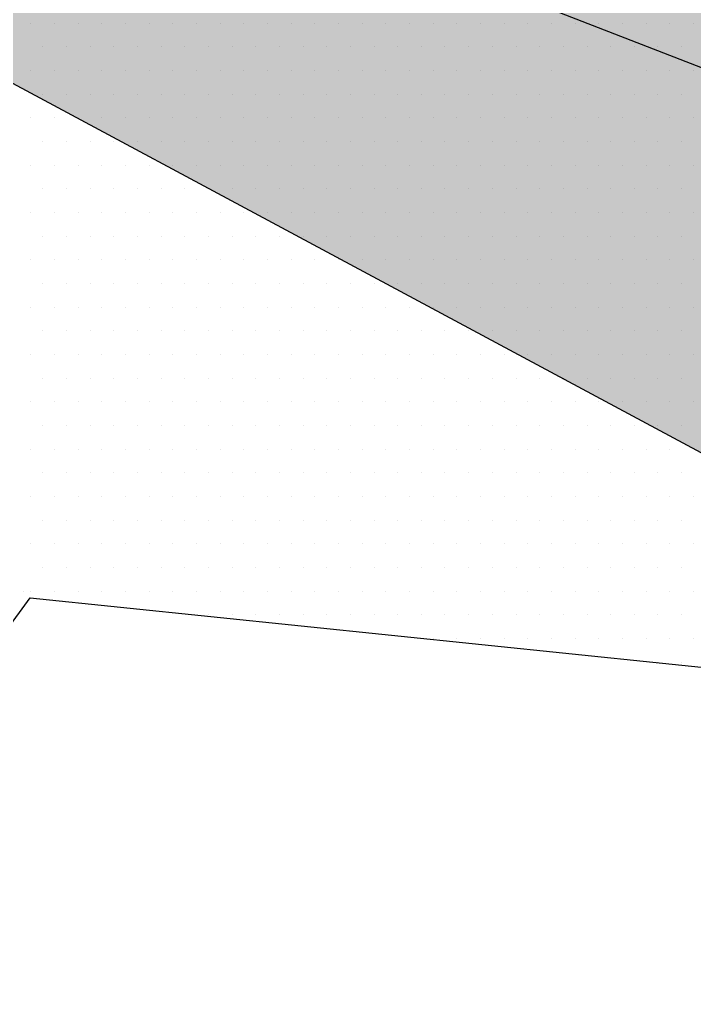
# Paper-space layout 'TOP_A1_00200_01-01-2017_MODELE' of a CAD drawing. Header units: metres. Extents: x 1274 to 2143, y 12 to 312.
# Drawn here: x 2041.346 to 2042.914, y 284.895 to 287.211 of the extents above; entities that cross this region are included whole.
import ezdxf

# ---------------------------------------------------------------- set-up
doc = ezdxf.new("R2010")
doc.units = ezdxf.units.M
doc.header["$LTSCALE"] = 2
doc.set_wipeout_variables(frame=1)
doc.linetypes.add('CACHEX2', pattern=[0.75, 0.5, -0.25])
for name, color, linetype in [('CARTOUCHE', 7, 'Continuous'), ('LOGO', 4, 'Continuous'), ('rosace', 7, 'Continuous')]:
    doc.layers.add(name, color=color, linetype=linetype)

# ---------------------------------------------------------------- blocks, each defined once
blk = doc.blocks.new('A$C715108E3')
at = {"layer": 'LOGO', "color": 131}
for p, q in [((-17.1296, -9.4786), (-17.1296, -9.4786)), ((-17.0377, -9.4786), (-17.0377, -9.4786)), ((-16.9463, -9.4786), (-16.9463, -9.4786)), ((-16.8544, -9.4786), (-16.8544, -9.4786)), ((-16.7626, -9.4786), (-16.7626, -9.4786)), ((-16.6713, -9.4786), (-16.6713, -9.4786)), ((-16.5793, -9.4786), (-16.5793, -9.4786)), ((-16.4873, -9.4786), (-16.4873, -9.4786)), ((-16.3953, -9.4786), (-16.3953, -9.4786)), ((-16.3042, -9.4786), (-16.3042, -9.4786)), ((-16.2124, -9.4786), (-16.2124, -9.4786)), ((-16.1203, -9.4786), (-16.1203, -9.4786)), ((-16.0287, -9.4786), (-16.0287, -9.4786)), ((-15.9369, -9.4786), (-15.9369, -9.4786)), ((-15.845, -9.4786), (-15.845, -9.4786)), ((-15.7538, -9.4786), (-15.7538, -9.4786)), ((-15.6617, -9.4786), (-15.6617, -9.4786)), ((-15.5699, -9.4786), (-15.5699, -9.4786)), ((-15.4786, -9.4786), (-15.4786, -9.4786)), ((-15.3866, -9.4786), (-15.3866, -9.4786)), ((-15.2948, -9.4786), (-15.2948, -9.4786)), ((-15.203, -9.4786), (-15.203, -9.4786)), ((-15.1117, -9.4786), (-15.1117, -9.4786)), ((-15.0197, -9.4786), (-15.0197, -9.4786)), ((-14.9278, -9.4786), (-14.9278, -9.4786)), ((-14.8364, -9.4786), (-14.8364, -9.4786)), ((-14.7445, -9.4786), (-14.7445, -9.4786)), ((-14.6527, -9.4786), (-14.6527, -9.4786)), ((-14.5613, -9.4786), (-14.5613, -9.4786)), ((-17.0842, -9.5697), (-17.0842, -9.5697)), ((-16.992, -9.5697), (-16.992, -9.5697)), ((-16.9002, -9.5697), (-16.9002, -9.5697)), ((-16.8087, -9.5697), (-16.8087, -9.5697)), ((-16.7169, -9.5697), (-16.7169, -9.5697)), ((-16.6249, -9.5697), (-16.6249, -9.5697)), ((-16.5336, -9.5697), (-16.5336, -9.5697)), ((-16.4416, -9.5697), (-16.4416, -9.5697)), ((-16.3496, -9.5697), (-16.3496, -9.5697)), ((-16.2577, -9.5697), (-16.2577, -9.5697)), ((-16.1666, -9.5697), (-16.1666, -9.5697)), ((-16.0744, -9.5697), (-16.0744, -9.5697)), ((-15.9828, -9.5697), (-15.9828, -9.5697)), ((-15.8915, -9.5697), (-15.8915, -9.5697)), ((-15.7995, -9.5697), (-15.7995, -9.5697)), ((-15.7075, -9.5697), (-15.7075, -9.5697)), ((-15.6162, -9.5697), (-15.6162, -9.5697)), ((-15.5246, -9.5697), (-15.5246, -9.5697)), ((-15.4325, -9.5697), (-15.4325, -9.5697)), ((-15.3409, -9.5697), (-15.3409, -9.5697)), ((-15.2491, -9.5697), (-15.2491, -9.5697)), ((-15.1572, -9.5697), (-15.1572, -9.5697)), ((-15.0652, -9.5697), (-15.0652, -9.5697)), ((-14.9739, -9.5697), (-14.9739, -9.5697)), ((-14.8819, -9.5697), (-14.8819, -9.5697)), ((-14.7903, -9.5697), (-14.7903, -9.5697)), ((-14.6988, -9.5697), (-14.6988, -9.5697)), ((-14.607, -9.5697), (-14.607, -9.5697)), ((-17.1296, -9.6623), (-17.1296, -9.6623)), ((-17.0377, -9.6623), (-17.0377, -9.6623)), ((-16.9463, -9.6623), (-16.9463, -9.6623)), ((-16.8544, -9.6623), (-16.8544, -9.6623)), ((-16.7626, -9.6623), (-16.7626, -9.6623)), ((-16.6713, -9.6623), (-16.6713, -9.6623)), ((-16.5793, -9.6623), (-16.5793, -9.6623)), ((-16.4873, -9.6623), (-16.4873, -9.6623)), ((-16.3953, -9.6623), (-16.3953, -9.6623)), ((-16.3042, -9.6623), (-16.3042, -9.6623)), ((-16.2124, -9.6623), (-16.2124, -9.6623)), ((-16.1203, -9.6623), (-16.1203, -9.6623)), ((-16.0287, -9.6623), (-16.0287, -9.6623)), ((-15.9369, -9.6623), (-15.9369, -9.6623)), ((-15.845, -9.6623), (-15.845, -9.6623)), ((-15.7538, -9.6623), (-15.7538, -9.6623)), ((-15.6617, -9.6623), (-15.6617, -9.6623)), ((-15.5699, -9.6623), (-15.5699, -9.6623)), ((-15.4786, -9.6623), (-15.4786, -9.6623)), ((-15.3866, -9.6623), (-15.3866, -9.6623)), ((-15.2948, -9.6623), (-15.2948, -9.6623)), ((-15.203, -9.6623), (-15.203, -9.6623)), ((-15.1117, -9.6623), (-15.1117, -9.6623)), ((-15.0197, -9.6623), (-15.0197, -9.6623)), ((-14.9278, -9.6623), (-14.9278, -9.6623)), ((-14.8364, -9.6623), (-14.8364, -9.6623)), ((-14.7445, -9.6623), (-14.7445, -9.6623)), ((-14.6527, -9.6623), (-14.6527, -9.6623)), ((-14.5613, -9.6623), (-14.5613, -9.6623)), ((-17.0842, -9.7535), (-17.0842, -9.7535)), ((-16.992, -9.7535), (-16.992, -9.7535)), ((-16.9002, -9.7535), (-16.9002, -9.7535)), ((-16.8087, -9.7535), (-16.8087, -9.7535)), ((-16.7169, -9.7535), (-16.7169, -9.7535)), ((-16.6249, -9.7535), (-16.6249, -9.7535)), ((-16.5336, -9.7535), (-16.5336, -9.7535)), ((-16.4416, -9.7535), (-16.4416, -9.7535)), ((-16.3496, -9.7535), (-16.3496, -9.7535)), ((-16.2577, -9.7535), (-16.2577, -9.7535)), ((-16.1666, -9.7535), (-16.1666, -9.7535)), ((-16.0744, -9.7535), (-16.0744, -9.7535)), ((-15.9828, -9.7535), (-15.9828, -9.7535)), ((-15.8915, -9.7535), (-15.8915, -9.7535)), ((-15.7995, -9.7535), (-15.7995, -9.7535)), ((-15.7075, -9.7535), (-15.7075, -9.7535)), ((-15.6162, -9.7535), (-15.6162, -9.7535)), ((-15.5246, -9.7535), (-15.5246, -9.7535)), ((-15.4325, -9.7535), (-15.4325, -9.7535)), ((-15.3409, -9.7535), (-15.3409, -9.7535)), ((-15.2491, -9.7535), (-15.2491, -9.7535)), ((-15.1572, -9.7535), (-15.1572, -9.7535)), ((-15.0652, -9.7535), (-15.0652, -9.7535)), ((-14.9739, -9.7535), (-14.9739, -9.7535)), ((-14.8819, -9.7535), (-14.8819, -9.7535)), ((-14.7903, -9.7535), (-14.7903, -9.7535)), ((-14.6988, -9.7535), (-14.6988, -9.7535)), ((-14.607, -9.7535), (-14.607, -9.7535)), ((-17.1296, -9.8452), (-17.1296, -9.8452)), ((-17.0377, -9.8452), (-17.0377, -9.8452)), ((-16.9463, -9.8452), (-16.9463, -9.8452)), ((-16.8544, -9.8452), (-16.8544, -9.8452)), ((-16.7626, -9.8452), (-16.7626, -9.8452)), ((-16.6713, -9.8452), (-16.6713, -9.8452)), ((-16.5793, -9.8452), (-16.5793, -9.8452)), ((-16.4873, -9.8452), (-16.4873, -9.8452)), ((-16.3953, -9.8452), (-16.3953, -9.8452)), ((-16.3042, -9.8452), (-16.3042, -9.8452)), ((-16.2124, -9.8452), (-16.2124, -9.8452)), ((-16.1203, -9.8452), (-16.1203, -9.8452)), ((-16.0287, -9.8452), (-16.0287, -9.8452)), ((-15.9369, -9.8452), (-15.9369, -9.8452)), ((-15.845, -9.8452), (-15.845, -9.8452)), ((-15.7538, -9.8452), (-15.7538, -9.8452)), ((-15.6617, -9.8452), (-15.6617, -9.8452)), ((-15.5699, -9.8452), (-15.5699, -9.8452)), ((-15.4786, -9.8452), (-15.4786, -9.8452)), ((-15.3866, -9.8452), (-15.3866, -9.8452)), ((-15.2948, -9.8452), (-15.2948, -9.8452)), ((-15.203, -9.8452), (-15.203, -9.8452)), ((-15.1117, -9.8452), (-15.1117, -9.8452)), ((-15.0197, -9.8452), (-15.0197, -9.8452)), ((-14.9278, -9.8452), (-14.9278, -9.8452)), ((-14.8364, -9.8452), (-14.8364, -9.8452)), ((-14.7445, -9.8452), (-14.7445, -9.8452)), ((-14.6527, -9.8452), (-14.6527, -9.8452)), ((-14.5613, -9.8452), (-14.5613, -9.8452)), ((-17.0842, -9.9374), (-17.0842, -9.9374)), ((-16.992, -9.9374), (-16.992, -9.9374)), ((-16.9002, -9.9374), (-16.9002, -9.9374)), ((-16.8087, -9.9374), (-16.8087, -9.9374)), ((-16.7169, -9.9374), (-16.7169, -9.9374)), ((-16.6249, -9.9374), (-16.6249, -9.9374)), ((-16.5336, -9.9374), (-16.5336, -9.9374)), ((-16.4416, -9.9374), (-16.4416, -9.9374)), ((-16.3496, -9.9374), (-16.3496, -9.9374)), ((-16.2577, -9.9374), (-16.2577, -9.9374)), ((-16.1666, -9.9374), (-16.1666, -9.9374)), ((-16.0744, -9.9374), (-16.0744, -9.9374)), ((-15.9828, -9.9374), (-15.9828, -9.9374)), ((-15.8915, -9.9374), (-15.8915, -9.9374)), ((-15.7995, -9.9374), (-15.7995, -9.9374)), ((-15.7075, -9.9374), (-15.7075, -9.9374)), ((-15.6162, -9.9374), (-15.6162, -9.9374)), ((-15.5246, -9.9374), (-15.5246, -9.9374)), ((-15.4325, -9.9374), (-15.4325, -9.9374)), ((-15.3409, -9.9374), (-15.3409, -9.9374)), ((-15.2491, -9.9374), (-15.2491, -9.9374)), ((-15.1572, -9.9374), (-15.1572, -9.9374)), ((-15.0652, -9.9374), (-15.0652, -9.9374)), ((-14.9739, -9.9374), (-14.9739, -9.9374)), ((-14.8819, -9.9374), (-14.8819, -9.9374)), ((-14.7903, -9.9374), (-14.7903, -9.9374)), ((-14.6988, -9.9374), (-14.6988, -9.9374)), ((-14.607, -9.9374), (-14.607, -9.9374)), ((-17.1296, -10.0289), (-17.1296, -10.0289)), ((-17.0377, -10.0289), (-17.0377, -10.0289)), ((-16.9463, -10.0289), (-16.9463, -10.0289)), ((-16.8544, -10.0289), (-16.8544, -10.0289)), ((-16.7626, -10.0289), (-16.7626, -10.0289)), ((-16.6713, -10.0289), (-16.6713, -10.0289)), ((-16.5793, -10.0289), (-16.5793, -10.0289)), ((-16.4873, -10.0289), (-16.4873, -10.0289)), ((-16.3953, -10.0289), (-16.3953, -10.0289)), ((-16.3042, -10.0289), (-16.3042, -10.0289)), ((-16.2124, -10.0289), (-16.2124, -10.0289)), ((-16.1203, -10.0289), (-16.1203, -10.0289)), ((-16.0287, -10.0289), (-16.0287, -10.0289)), ((-15.9369, -10.0289), (-15.9369, -10.0289)), ((-15.845, -10.0289), (-15.845, -10.0289)), ((-15.7538, -10.0289), (-15.7538, -10.0289)), ((-15.6617, -10.0289), (-15.6617, -10.0289)), ((-15.5699, -10.0289), (-15.5699, -10.0289)), ((-15.4786, -10.0289), (-15.4786, -10.0289)), ((-15.3866, -10.0289), (-15.3866, -10.0289)), ((-15.2948, -10.0289), (-15.2948, -10.0289)), ((-15.203, -10.0289), (-15.203, -10.0289)), ((-15.1117, -10.0289), (-15.1117, -10.0289)), ((-15.0197, -10.0289), (-15.0197, -10.0289)), ((-14.9278, -10.0289), (-14.9278, -10.0289)), ((-14.8364, -10.0289), (-14.8364, -10.0289)), ((-14.7445, -10.0289), (-14.7445, -10.0289)), ((-14.6527, -10.0289), (-14.6527, -10.0289)), ((-14.5613, -10.0289), (-14.5613, -10.0289)), ((-17.0842, -10.1203), (-17.0842, -10.1203)), ((-16.992, -10.1203), (-16.992, -10.1203)), ((-16.9002, -10.1203), (-16.9002, -10.1203)), ((-16.8087, -10.1203), (-16.8087, -10.1203)), ((-16.7169, -10.1203), (-16.7169, -10.1203)), ((-16.6249, -10.1203), (-16.6249, -10.1203)), ((-16.5336, -10.1203), (-16.5336, -10.1203)), ((-16.4416, -10.1203), (-16.4416, -10.1203)), ((-16.3496, -10.1203), (-16.3496, -10.1203)), ((-16.2577, -10.1203), (-16.2577, -10.1203)), ((-16.1666, -10.1203), (-16.1666, -10.1203)), ((-16.0744, -10.1203), (-16.0744, -10.1203)), ((-15.9828, -10.1203), (-15.9828, -10.1203)), ((-15.8915, -10.1203), (-15.8915, -10.1203)), ((-15.7995, -10.1203), (-15.7995, -10.1203)), ((-15.7075, -10.1203), (-15.7075, -10.1203)), ((-15.6162, -10.1203), (-15.6162, -10.1203)), ((-15.5246, -10.1203), (-15.5246, -10.1203)), ((-15.4325, -10.1203), (-15.4325, -10.1203)), ((-15.3409, -10.1203), (-15.3409, -10.1203)), ((-15.2491, -10.1203), (-15.2491, -10.1203)), ((-15.1572, -10.1203), (-15.1572, -10.1203)), ((-15.0652, -10.1203), (-15.0652, -10.1203)), ((-14.9739, -10.1203), (-14.9739, -10.1203)), ((-14.8819, -10.1203), (-14.8819, -10.1203)), ((-14.7903, -10.1203), (-14.7903, -10.1203)), ((-14.6988, -10.1203), (-14.6988, -10.1203)), ((-14.607, -10.1203), (-14.607, -10.1203)), ((-17.1296, -10.2125), (-17.1296, -10.2125)), ((-17.0377, -10.2125), (-17.0377, -10.2125)), ((-16.9463, -10.2125), (-16.9463, -10.2125)), ((-16.8544, -10.2125), (-16.8544, -10.2125)), ((-16.7626, -10.2125), (-16.7626, -10.2125)), ((-16.6713, -10.2125), (-16.6713, -10.2125)), ((-16.5793, -10.2125), (-16.5793, -10.2125)), ((-16.4873, -10.2125), (-16.4873, -10.2125)), ((-16.3953, -10.2125), (-16.3953, -10.2125)), ((-16.3042, -10.2125), (-16.3042, -10.2125)), ((-16.2124, -10.2125), (-16.2124, -10.2125)), ((-16.1203, -10.2125), (-16.1203, -10.2125)), ((-16.0287, -10.2125), (-16.0287, -10.2125)), ((-15.9369, -10.2125), (-15.9369, -10.2125)), ((-15.845, -10.2125), (-15.845, -10.2125)), ((-15.7538, -10.2125), (-15.7538, -10.2125)), ((-15.6617, -10.2125), (-15.6617, -10.2125)), ((-15.5699, -10.2125), (-15.5699, -10.2125)), ((-15.4786, -10.2125), (-15.4786, -10.2125)), ((-15.3866, -10.2125), (-15.3866, -10.2125)), ((-15.2948, -10.2125), (-15.2948, -10.2125)), ((-15.203, -10.2125), (-15.203, -10.2125)), ((-15.1117, -10.2125), (-15.1117, -10.2125)), ((-15.0197, -10.2125), (-15.0197, -10.2125)), ((-14.9278, -10.2125), (-14.9278, -10.2125)), ((-14.8364, -10.2125), (-14.8364, -10.2125)), ((-14.7445, -10.2125), (-14.7445, -10.2125)), ((-14.6527, -10.2125), (-14.6527, -10.2125)), ((-14.5613, -10.2125), (-14.5613, -10.2125)), ((-17.0842, -10.304), (-17.0842, -10.304)), ((-16.992, -10.304), (-16.992, -10.304)), ((-16.9002, -10.304), (-16.9002, -10.304)), ((-16.8087, -10.304), (-16.8087, -10.304)), ((-16.7169, -10.304), (-16.7169, -10.304)), ((-16.6249, -10.304), (-16.6249, -10.304)), ((-16.5336, -10.304), (-16.5336, -10.304)), ((-16.4416, -10.304), (-16.4416, -10.304)), ((-16.3496, -10.304), (-16.3496, -10.304)), ((-16.2577, -10.304), (-16.2577, -10.304)), ((-16.1666, -10.304), (-16.1666, -10.304)), ((-16.0744, -10.304), (-16.0744, -10.304)), ((-15.9828, -10.304), (-15.9828, -10.304)), ((-15.8915, -10.304), (-15.8915, -10.304)), ((-15.7995, -10.304), (-15.7995, -10.304)), ((-15.7075, -10.304), (-15.7075, -10.304)), ((-15.6162, -10.304), (-15.6162, -10.304)), ((-15.5246, -10.304), (-15.5246, -10.304)), ((-15.4325, -10.304), (-15.4325, -10.304)), ((-15.3409, -10.304), (-15.3409, -10.304)), ((-15.2491, -10.304), (-15.2491, -10.304)), ((-15.1572, -10.304), (-15.1572, -10.304)), ((-15.0652, -10.304), (-15.0652, -10.304)), ((-14.9739, -10.304), (-14.9739, -10.304)), ((-14.8819, -10.304), (-14.8819, -10.304)), ((-14.7903, -10.304), (-14.7903, -10.304)), ((-14.6988, -10.304), (-14.6988, -10.304)), ((-14.607, -10.304), (-14.607, -10.304)), ((-17.1296, -10.3952), (-17.1296, -10.3952)), ((-17.0377, -10.3952), (-17.0377, -10.3952)), ((-16.9463, -10.3952), (-16.9463, -10.3952)), ((-16.8544, -10.3952), (-16.8544, -10.3952)), ((-16.7626, -10.3952), (-16.7626, -10.3952)), ((-16.6713, -10.3952), (-16.6713, -10.3952)), ((-16.5793, -10.3952), (-16.5793, -10.3952)), ((-16.4873, -10.3952), (-16.4873, -10.3952)), ((-16.3953, -10.3952), (-16.3953, -10.3952)), ((-16.3042, -10.3952), (-16.3042, -10.3952)), ((-16.2124, -10.3952), (-16.2124, -10.3952)), ((-16.1203, -10.3952), (-16.1203, -10.3952)), ((-16.0287, -10.3952), (-16.0287, -10.3952)), ((-15.9369, -10.3952), (-15.9369, -10.3952)), ((-15.845, -10.3952), (-15.845, -10.3952)), ((-15.7538, -10.3952), (-15.7538, -10.3952)), ((-15.6617, -10.3952), (-15.6617, -10.3952)), ((-15.5699, -10.3952), (-15.5699, -10.3952)), ((-15.4786, -10.3952), (-15.4786, -10.3952)), ((-15.3866, -10.3952), (-15.3866, -10.3952)), ((-15.2948, -10.3952), (-15.2948, -10.3952)), ((-15.203, -10.3952), (-15.203, -10.3952)), ((-15.1117, -10.3952), (-15.1117, -10.3952)), ((-15.0197, -10.3952), (-15.0197, -10.3952)), ((-14.9278, -10.3952), (-14.9278, -10.3952)), ((-14.8364, -10.3952), (-14.8364, -10.3952)), ((-14.7445, -10.3952), (-14.7445, -10.3952)), ((-14.6527, -10.3952), (-14.6527, -10.3952)), ((-14.5613, -10.3952), (-14.5613, -10.3952)), ((-17.0842, -10.4878), (-17.0842, -10.4878)), ((-16.992, -10.4878), (-16.992, -10.4878)), ((-16.9002, -10.4878), (-16.9002, -10.4878)), ((-16.8087, -10.4878), (-16.8087, -10.4878)), ((-16.7169, -10.4878), (-16.7169, -10.4878)), ((-16.6249, -10.4878), (-16.6249, -10.4878)), ((-16.5336, -10.4878), (-16.5336, -10.4878)), ((-16.4416, -10.4878), (-16.4416, -10.4878)), ((-16.3496, -10.4878), (-16.3496, -10.4878)), ((-16.2577, -10.4878), (-16.2577, -10.4878)), ((-16.1666, -10.4878), (-16.1666, -10.4878)), ((-16.0744, -10.4878), (-16.0744, -10.4878)), ((-15.9828, -10.4878), (-15.9828, -10.4878)), ((-15.8915, -10.4878), (-15.8915, -10.4878)), ((-15.7995, -10.4878), (-15.7995, -10.4878)), ((-15.7075, -10.4878), (-15.7075, -10.4878)), ((-15.6162, -10.4878), (-15.6162, -10.4878)), ((-15.5246, -10.4878), (-15.5246, -10.4878)), ((-15.4325, -10.4878), (-15.4325, -10.4878)), ((-15.3409, -10.4878), (-15.3409, -10.4878)), ((-15.2491, -10.4878), (-15.2491, -10.4878)), ((-15.1572, -10.4878), (-15.1572, -10.4878)), ((-15.0652, -10.4878), (-15.0652, -10.4878)), ((-14.9739, -10.4878), (-14.9739, -10.4878)), ((-14.8819, -10.4878), (-14.8819, -10.4878)), ((-14.7903, -10.4878), (-14.7903, -10.4878)), ((-14.6988, -10.4878), (-14.6988, -10.4878)), ((-14.607, -10.4878), (-14.607, -10.4878)), ((-17.1296, -10.5791), (-17.1296, -10.5791)), ((-17.0377, -10.5791), (-17.0377, -10.5791)), ((-16.9463, -10.5791), (-16.9463, -10.5791)), ((-16.8544, -10.5791), (-16.8544, -10.5791)), ((-16.7626, -10.5791), (-16.7626, -10.5791)), ((-16.6713, -10.5791), (-16.6713, -10.5791)), ((-16.5793, -10.5791), (-16.5793, -10.5791)), ((-16.4873, -10.5791), (-16.4873, -10.5791)), ((-16.3953, -10.5791), (-16.3953, -10.5791)), ((-16.3042, -10.5791), (-16.3042, -10.5791)), ((-16.2124, -10.5791), (-16.2124, -10.5791)), ((-16.1203, -10.5791), (-16.1203, -10.5791)), ((-16.0287, -10.5791), (-16.0287, -10.5791)), ((-15.9369, -10.5791), (-15.9369, -10.5791)), ((-15.845, -10.5791), (-15.845, -10.5791)), ((-15.7538, -10.5791), (-15.7538, -10.5791)), ((-15.6617, -10.5791), (-15.6617, -10.5791)), ((-15.5699, -10.5791), (-15.5699, -10.5791)), ((-15.4786, -10.5791), (-15.4786, -10.5791)), ((-15.3866, -10.5791), (-15.3866, -10.5791)), ((-15.2948, -10.5791), (-15.2948, -10.5791)), ((-15.203, -10.5791), (-15.203, -10.5791)), ((-15.1117, -10.5791), (-15.1117, -10.5791)), ((-15.0197, -10.5791), (-15.0197, -10.5791)), ((-14.9278, -10.5791), (-14.9278, -10.5791)), ((-14.8364, -10.5791), (-14.8364, -10.5791)), ((-14.7445, -10.5791), (-14.7445, -10.5791)), ((-14.6527, -10.5791), (-14.6527, -10.5791)), ((-14.5613, -10.5791), (-14.5613, -10.5791)), ((-17.0842, -10.6702), (-17.0842, -10.6702)), ((-16.992, -10.6702), (-16.992, -10.6702)), ((-16.9002, -10.6702), (-16.9002, -10.6702)), ((-16.8087, -10.6702), (-16.8087, -10.6702)), ((-16.7169, -10.6702), (-16.7169, -10.6702)), ((-16.6249, -10.6702), (-16.6249, -10.6702)), ((-16.5336, -10.6702), (-16.5336, -10.6702)), ((-16.4416, -10.6702), (-16.4416, -10.6702)), ((-16.3496, -10.6702), (-16.3496, -10.6702)), ((-16.2577, -10.6702), (-16.2577, -10.6702)), ((-16.1666, -10.6702), (-16.1666, -10.6702)), ((-16.0744, -10.6702), (-16.0744, -10.6702)), ((-15.9828, -10.6702), (-15.9828, -10.6702)), ((-15.8915, -10.6702), (-15.8915, -10.6702)), ((-15.7995, -10.6702), (-15.7995, -10.6702)), ((-15.7075, -10.6702), (-15.7075, -10.6702)), ((-15.6162, -10.6702), (-15.6162, -10.6702)), ((-15.5246, -10.6702), (-15.5246, -10.6702)), ((-15.4325, -10.6702), (-15.4325, -10.6702)), ((-15.3409, -10.6702), (-15.3409, -10.6702)), ((-15.2491, -10.6702), (-15.2491, -10.6702)), ((-15.1572, -10.6702), (-15.1572, -10.6702)), ((-15.0652, -10.6702), (-15.0652, -10.6702)), ((-14.9739, -10.6702), (-14.9739, -10.6702)), ((-14.8819, -10.6702), (-14.8819, -10.6702)), ((-14.7903, -10.6702), (-14.7903, -10.6702)), ((-14.6988, -10.6702), (-14.6988, -10.6702)), ((-14.607, -10.6702), (-14.607, -10.6702)), ((-17.1296, -10.763), (-17.1296, -10.763)), ((-17.0377, -10.763), (-17.0377, -10.763)), ((-16.9463, -10.763), (-16.9463, -10.763)), ((-16.8544, -10.763), (-16.8544, -10.763)), ((-16.7626, -10.763), (-16.7626, -10.763)), ((-16.6713, -10.763), (-16.6713, -10.763)), ((-16.5793, -10.763), (-16.5793, -10.763)), ((-16.4873, -10.763), (-16.4873, -10.763)), ((-16.3953, -10.763), (-16.3953, -10.763)), ((-16.3042, -10.763), (-16.3042, -10.763)), ((-16.2124, -10.763), (-16.2124, -10.763)), ((-16.1203, -10.763), (-16.1203, -10.763)), ((-16.0287, -10.763), (-16.0287, -10.763)), ((-15.9369, -10.763), (-15.9369, -10.763)), ((-15.845, -10.763), (-15.845, -10.763)), ((-15.7538, -10.763), (-15.7538, -10.763)), ((-15.6617, -10.763), (-15.6617, -10.763)), ((-15.5699, -10.763), (-15.5699, -10.763)), ((-15.4786, -10.763), (-15.4786, -10.763)), ((-15.3866, -10.763), (-15.3866, -10.763)), ((-15.2948, -10.763), (-15.2948, -10.763)), ((-15.203, -10.763), (-15.203, -10.763)), ((-15.1117, -10.763), (-15.1117, -10.763)), ((-15.0197, -10.763), (-15.0197, -10.763)), ((-14.9278, -10.763), (-14.9278, -10.763)), ((-14.8364, -10.763), (-14.8364, -10.763)), ((-14.7445, -10.763), (-14.7445, -10.763)), ((-14.6527, -10.763), (-14.6527, -10.763)), ((-14.5613, -10.763), (-14.5613, -10.763)), ((-17.0842, -10.8542), (-17.0842, -10.8542)), ((-16.992, -10.8542), (-16.992, -10.8542)), ((-16.9002, -10.8542), (-16.9002, -10.8542)), ((-16.8087, -10.8542), (-16.8087, -10.8542)), ((-16.7169, -10.8542), (-16.7169, -10.8542)), ((-16.6249, -10.8542), (-16.6249, -10.8542)), ((-16.5336, -10.8542), (-16.5336, -10.8542)), ((-16.4416, -10.8542), (-16.4416, -10.8542)), ((-16.3496, -10.8542), (-16.3496, -10.8542)), ((-16.2577, -10.8542), (-16.2577, -10.8542)), ((-16.1666, -10.8542), (-16.1666, -10.8542)), ((-16.0744, -10.8542), (-16.0744, -10.8542)), ((-15.9828, -10.8542), (-15.9828, -10.8542)), ((-15.8915, -10.8542), (-15.8915, -10.8542)), ((-15.7995, -10.8542), (-15.7995, -10.8542)), ((-15.7075, -10.8542), (-15.7075, -10.8542)), ((-15.6162, -10.8542), (-15.6162, -10.8542)), ((-15.5246, -10.8542), (-15.5246, -10.8542)), ((-15.4325, -10.8542), (-15.4325, -10.8542)), ((-15.3409, -10.8542), (-15.3409, -10.8542)), ((-15.2491, -10.8542), (-15.2491, -10.8542)), ((-15.1572, -10.8542), (-15.1572, -10.8542)), ((-15.0652, -10.8542), (-15.0652, -10.8542)), ((-14.9739, -10.8542), (-14.9739, -10.8542)), ((-14.8819, -10.8542), (-14.8819, -10.8542)), ((-14.7903, -10.8542), (-14.7903, -10.8542)), ((-14.6988, -10.8542), (-14.6988, -10.8542)), ((-14.607, -10.8542), (-14.607, -10.8542)), ((-17.1296, -10.9455), (-17.1296, -10.9455)), ((-17.0377, -10.9455), (-17.0377, -10.9455)), ((-16.9463, -10.9455), (-16.9463, -10.9455)), ((-16.8544, -10.9455), (-16.8544, -10.9455)), ((-16.7626, -10.9455), (-16.7626, -10.9455)), ((-16.6713, -10.9455), (-16.6713, -10.9455)), ((-16.5793, -10.9455), (-16.5793, -10.9455)), ((-16.4873, -10.9455), (-16.4873, -10.9455)), ((-16.3953, -10.9455), (-16.3953, -10.9455)), ((-16.3042, -10.9455), (-16.3042, -10.9455)), ((-16.2124, -10.9455), (-16.2124, -10.9455)), ((-16.1203, -10.9455), (-16.1203, -10.9455)), ((-16.0287, -10.9455), (-16.0287, -10.9455)), ((-15.9369, -10.9455), (-15.9369, -10.9455)), ((-15.845, -10.9455), (-15.845, -10.9455)), ((-15.7538, -10.9455), (-15.7538, -10.9455)), ((-15.6617, -10.9455), (-15.6617, -10.9455)), ((-15.5699, -10.9455), (-15.5699, -10.9455)), ((-15.4786, -10.9455), (-15.4786, -10.9455)), ((-15.3866, -10.9455), (-15.3866, -10.9455)), ((-15.2948, -10.9455), (-15.2948, -10.9455)), ((-15.203, -10.9455), (-15.203, -10.9455)), ((-15.1117, -10.9455), (-15.1117, -10.9455)), ((-15.0197, -10.9455), (-15.0197, -10.9455)), ((-14.9278, -10.9455), (-14.9278, -10.9455)), ((-14.8364, -10.9455), (-14.8364, -10.9455)), ((-14.7445, -10.9455), (-14.7445, -10.9455)), ((-14.6527, -10.9455), (-14.6527, -10.9455)), ((-14.5613, -10.9455), (-14.5613, -10.9455)), ((-17.0842, -11.0383), (-17.0842, -11.0383)), ((-16.992, -11.0383), (-16.992, -11.0383)), ((-16.9002, -11.0383), (-16.9002, -11.0383)), ((-16.8087, -11.0383), (-16.8087, -11.0383)), ((-16.7169, -11.0383), (-16.7169, -11.0383)), ((-16.6249, -11.0383), (-16.6249, -11.0383)), ((-16.5336, -11.0383), (-16.5336, -11.0383)), ((-16.4416, -11.0383), (-16.4416, -11.0383)), ((-16.3496, -11.0383), (-16.3496, -11.0383)), ((-16.2577, -11.0383), (-16.2577, -11.0383)), ((-16.1666, -11.0383), (-16.1666, -11.0383)), ((-16.0744, -11.0383), (-16.0744, -11.0383)), ((-15.9828, -11.0383), (-15.9828, -11.0383)), ((-15.8915, -11.0383), (-15.8915, -11.0383)), ((-15.7995, -11.0383), (-15.7995, -11.0383)), ((-15.7075, -11.0383), (-15.7075, -11.0383)), ((-15.6162, -11.0383), (-15.6162, -11.0383)), ((-15.5246, -11.0383), (-15.5246, -11.0383)), ((-15.4325, -11.0383), (-15.4325, -11.0383)), ((-15.3409, -11.0383), (-15.3409, -11.0383)), ((-15.2491, -11.0383), (-15.2491, -11.0383)), ((-15.1572, -11.0383), (-15.1572, -11.0383)), ((-15.0652, -11.0383), (-15.0652, -11.0383)), ((-14.9739, -11.0383), (-14.9739, -11.0383)), ((-14.8819, -11.0383), (-14.8819, -11.0383)), ((-14.7903, -11.0383), (-14.7903, -11.0383)), ((-14.6988, -11.0383), (-14.6988, -11.0383)), ((-14.607, -11.0383), (-14.607, -11.0383)), ((-17.1296, -11.1293), (-17.1296, -11.1293)), ((-17.0377, -11.1293), (-17.0377, -11.1293)), ((-16.9463, -11.1293), (-16.9463, -11.1293)), ((-16.8544, -11.1293), (-16.8544, -11.1293)), ((-16.7626, -11.1293), (-16.7626, -11.1293)), ((-16.6713, -11.1293), (-16.6713, -11.1293)), ((-16.5793, -11.1293), (-16.5793, -11.1293)), ((-16.4873, -11.1293), (-16.4873, -11.1293)), ((-16.3953, -11.1293), (-16.3953, -11.1293)), ((-16.3042, -11.1293), (-16.3042, -11.1293)), ((-16.2124, -11.1293), (-16.2124, -11.1293)), ((-16.1203, -11.1293), (-16.1203, -11.1293)), ((-16.0287, -11.1293), (-16.0287, -11.1293)), ((-15.9369, -11.1293), (-15.9369, -11.1293)), ((-15.845, -11.1293), (-15.845, -11.1293)), ((-15.7538, -11.1293), (-15.7538, -11.1293)), ((-15.6617, -11.1293), (-15.6617, -11.1293)), ((-15.5699, -11.1293), (-15.5699, -11.1293)), ((-15.4786, -11.1293), (-15.4786, -11.1293)), ((-15.3866, -11.1293), (-15.3866, -11.1293)), ((-15.2948, -11.1293), (-15.2948, -11.1293)), ((-15.203, -11.1293), (-15.203, -11.1293)), ((-15.1117, -11.1293), (-15.1117, -11.1293)), ((-15.0197, -11.1293), (-15.0197, -11.1293)), ((-14.9278, -11.1293), (-14.9278, -11.1293)), ((-14.8364, -11.1293), (-14.8364, -11.1293)), ((-14.7445, -11.1293), (-14.7445, -11.1293)), ((-14.6527, -11.1293), (-14.6527, -11.1293)), ((-14.5613, -11.1293), (-14.5613, -11.1293)), ((-17.0842, -11.2208), (-17.0842, -11.2208)), ((-16.992, -11.2208), (-16.992, -11.2208)), ((-16.9002, -11.2208), (-16.9002, -11.2208)), ((-16.8087, -11.2208), (-16.8087, -11.2208)), ((-16.7169, -11.2208), (-16.7169, -11.2208)), ((-16.6249, -11.2208), (-16.6249, -11.2208)), ((-16.5336, -11.2208), (-16.5336, -11.2208)), ((-16.4416, -11.2208), (-16.4416, -11.2208)), ((-16.3496, -11.2208), (-16.3496, -11.2208)), ((-16.2577, -11.2208), (-16.2577, -11.2208)), ((-16.1666, -11.2208), (-16.1666, -11.2208)), ((-16.0744, -11.2208), (-16.0744, -11.2208)), ((-15.9828, -11.2208), (-15.9828, -11.2208)), ((-15.8915, -11.2208), (-15.8915, -11.2208)), ((-15.7995, -11.2208), (-15.7995, -11.2208)), ((-15.7075, -11.2208), (-15.7075, -11.2208)), ((-15.6162, -11.2208), (-15.6162, -11.2208)), ((-15.5246, -11.2208), (-15.5246, -11.2208)), ((-15.4325, -11.2208), (-15.4325, -11.2208)), ((-15.3409, -11.2208), (-15.3409, -11.2208)), ((-15.2491, -11.2208), (-15.2491, -11.2208)), ((-15.1572, -11.2208), (-15.1572, -11.2208)), ((-15.0652, -11.2208), (-15.0652, -11.2208)), ((-14.9739, -11.2208), (-14.9739, -11.2208)), ((-14.8819, -11.2208), (-14.8819, -11.2208)), ((-14.7903, -11.2208), (-14.7903, -11.2208)), ((-14.6988, -11.2208), (-14.6988, -11.2208)), ((-14.607, -11.2208), (-14.607, -11.2208)), ((-17.1296, -11.3132), (-17.1296, -11.3132)), ((-17.0377, -11.3132), (-17.0377, -11.3132)), ((-16.9463, -11.3132), (-16.9463, -11.3132)), ((-16.8544, -11.3132), (-16.8544, -11.3132)), ((-16.7626, -11.3132), (-16.7626, -11.3132)), ((-16.6713, -11.3132), (-16.6713, -11.3132)), ((-16.5793, -11.3132), (-16.5793, -11.3132)), ((-16.4873, -11.3132), (-16.4873, -11.3132)), ((-16.3953, -11.3132), (-16.3953, -11.3132)), ((-16.3042, -11.3132), (-16.3042, -11.3132)), ((-16.2124, -11.3132), (-16.2124, -11.3132)), ((-16.1203, -11.3132), (-16.1203, -11.3132)), ((-16.0287, -11.3132), (-16.0287, -11.3132)), ((-15.9369, -11.3132), (-15.9369, -11.3132)), ((-15.845, -11.3132), (-15.845, -11.3132)), ((-15.7538, -11.3132), (-15.7538, -11.3132)), ((-15.6617, -11.3132), (-15.6617, -11.3132)), ((-15.5699, -11.3132), (-15.5699, -11.3132)), ((-15.4786, -11.3132), (-15.4786, -11.3132)), ((-15.3866, -11.3132), (-15.3866, -11.3132)), ((-15.2948, -11.3132), (-15.2948, -11.3132)), ((-15.203, -11.3132), (-15.203, -11.3132)), ((-15.1117, -11.3132), (-15.1117, -11.3132)), ((-15.0197, -11.3132), (-15.0197, -11.3132)), ((-14.9278, -11.3132), (-14.9278, -11.3132)), ((-14.8364, -11.3132), (-14.8364, -11.3132)), ((-14.7445, -11.3132), (-14.7445, -11.3132)), ((-14.6527, -11.3132), (-14.6527, -11.3132)), ((-14.5613, -11.3132), (-14.5613, -11.3132)), ((-17.0842, -11.4048), (-17.0842, -11.4048)), ((-16.992, -11.4048), (-16.992, -11.4048)), ((-16.9002, -11.4048), (-16.9002, -11.4048)), ((-16.8087, -11.4048), (-16.8087, -11.4048)), ((-16.7169, -11.4048), (-16.7169, -11.4048)), ((-16.6249, -11.4048), (-16.6249, -11.4048)), ((-16.5336, -11.4048), (-16.5336, -11.4048)), ((-16.4416, -11.4048), (-16.4416, -11.4048)), ((-16.3496, -11.4048), (-16.3496, -11.4048)), ((-16.2577, -11.4048), (-16.2577, -11.4048)), ((-16.1666, -11.4048), (-16.1666, -11.4048)), ((-16.0744, -11.4048), (-16.0744, -11.4048)), ((-15.9828, -11.4048), (-15.9828, -11.4048)), ((-15.8915, -11.4048), (-15.8915, -11.4048)), ((-15.7995, -11.4048), (-15.7995, -11.4048)), ((-15.7075, -11.4048), (-15.7075, -11.4048)), ((-15.6162, -11.4048), (-15.6162, -11.4048)), ((-15.5246, -11.4048), (-15.5246, -11.4048)), ((-15.4325, -11.4048), (-15.4325, -11.4048)), ((-15.3409, -11.4048), (-15.3409, -11.4048)), ((-15.2491, -11.4048), (-15.2491, -11.4048)), ((-15.1572, -11.4048), (-15.1572, -11.4048)), ((-15.0652, -11.4048), (-15.0652, -11.4048)), ((-14.9739, -11.4048), (-14.9739, -11.4048)), ((-14.8819, -11.4048), (-14.8819, -11.4048)), ((-14.7903, -11.4048), (-14.7903, -11.4048)), ((-14.6988, -11.4048), (-14.6988, -11.4048)), ((-14.607, -11.4048), (-14.607, -11.4048)), ((-17.1296, -11.4959), (-17.1296, -11.4959)), ((-17.0377, -11.4959), (-17.0377, -11.4959)), ((-16.9463, -11.4959), (-16.9463, -11.4959)), ((-16.8544, -11.4959), (-16.8544, -11.4959)), ((-16.7626, -11.4959), (-16.7626, -11.4959)), ((-16.6713, -11.4959), (-16.6713, -11.4959)), ((-16.5793, -11.4959), (-16.5793, -11.4959)), ((-16.4873, -11.4959), (-16.4873, -11.4959)), ((-16.3953, -11.4959), (-16.3953, -11.4959)), ((-16.3042, -11.4959), (-16.3042, -11.4959)), ((-16.2124, -11.4959), (-16.2124, -11.4959)), ((-16.1203, -11.4959), (-16.1203, -11.4959)), ((-16.0287, -11.4959), (-16.0287, -11.4959)), ((-15.9369, -11.4959), (-15.9369, -11.4959)), ((-15.845, -11.4959), (-15.845, -11.4959)), ((-15.7538, -11.4959), (-15.7538, -11.4959)), ((-15.6617, -11.4959), (-15.6617, -11.4959)), ((-15.5699, -11.4959), (-15.5699, -11.4959)), ((-15.4786, -11.4959), (-15.4786, -11.4959)), ((-15.3866, -11.4959), (-15.3866, -11.4959)), ((-15.2948, -11.4959), (-15.2948, -11.4959)), ((-15.203, -11.4959), (-15.203, -11.4959)), ((-15.1117, -11.4959), (-15.1117, -11.4959)), ((-15.0197, -11.4959), (-15.0197, -11.4959)), ((-14.9278, -11.4959), (-14.9278, -11.4959)), ((-14.8364, -11.4959), (-14.8364, -11.4959)), ((-14.7445, -11.4959), (-14.7445, -11.4959)), ((-14.6527, -11.4959), (-14.6527, -11.4959)), ((-14.5613, -11.4959), (-14.5613, -11.4959)), ((-17.0842, -11.5885), (-17.0842, -11.5885)), ((-16.992, -11.5885), (-16.992, -11.5885)), ((-16.9002, -11.5885), (-16.9002, -11.5885)), ((-16.8087, -11.5885), (-16.8087, -11.5885)), ((-16.7169, -11.5885), (-16.7169, -11.5885)), ((-16.6249, -11.5885), (-16.6249, -11.5885)), ((-16.5336, -11.5885), (-16.5336, -11.5885)), ((-16.4416, -11.5885), (-16.4416, -11.5885)), ((-16.3496, -11.5885), (-16.3496, -11.5885)), ((-16.2577, -11.5885), (-16.2577, -11.5885)), ((-16.1666, -11.5885), (-16.1666, -11.5885)), ((-16.0744, -11.5885), (-16.0744, -11.5885)), ((-15.9828, -11.5885), (-15.9828, -11.5885)), ((-15.8915, -11.5885), (-15.8915, -11.5885)), ((-15.7995, -11.5885), (-15.7995, -11.5885)), ((-15.7075, -11.5885), (-15.7075, -11.5885)), ((-15.6162, -11.5885), (-15.6162, -11.5885)), ((-15.5246, -11.5885), (-15.5246, -11.5885)), ((-15.4325, -11.5885), (-15.4325, -11.5885)), ((-15.3409, -11.5885), (-15.3409, -11.5885)), ((-15.2491, -11.5885), (-15.2491, -11.5885)), ((-15.1572, -11.5885), (-15.1572, -11.5885)), ((-15.0652, -11.5885), (-15.0652, -11.5885)), ((-14.9739, -11.5885), (-14.9739, -11.5885)), ((-14.8819, -11.5885), (-14.8819, -11.5885)), ((-14.7903, -11.5885), (-14.7903, -11.5885)), ((-14.6988, -11.5885), (-14.6988, -11.5885)), ((-14.607, -11.5885), (-14.607, -11.5885)), ((-17.1573, -11.68), (-17.1573, -11.68)), ((-17.1296, -11.68), (-17.1296, -11.68)), ((-17.0377, -11.68), (-17.0377, -11.68)), ((-16.9463, -11.68), (-16.9463, -11.68)), ((-16.8544, -11.68), (-16.8544, -11.68)), ((-16.7626, -11.68), (-16.7626, -11.68)), ((-16.6713, -11.68), (-16.6713, -11.68)), ((-16.5793, -11.68), (-16.5793, -11.68)), ((-16.4873, -11.68), (-16.4873, -11.68)), ((-16.3953, -11.68), (-16.3953, -11.68)), ((-16.3042, -11.68), (-16.3042, -11.68)), ((-16.2124, -11.68), (-16.2124, -11.68)), ((-16.1203, -11.68), (-16.1203, -11.68)), ((-16.0287, -11.68), (-16.0287, -11.68)), ((-15.9369, -11.68), (-15.9369, -11.68)), ((-15.845, -11.68), (-15.845, -11.68)), ((-15.7538, -11.68), (-15.7538, -11.68)), ((-15.6617, -11.68), (-15.6617, -11.68)), ((-15.5699, -11.68), (-15.5699, -11.68)), ((-15.4786, -11.68), (-15.4786, -11.68)), ((-15.3866, -11.68), (-15.3866, -11.68)), ((-15.2948, -11.68), (-15.2948, -11.68)), ((-15.203, -11.68), (-15.203, -11.68)), ((-15.1117, -11.68), (-15.1117, -11.68)), ((-15.0197, -11.68), (-15.0197, -11.68)), ((-14.9278, -11.68), (-14.9278, -11.68)), ((-14.8364, -11.68), (-14.8364, -11.68)), ((-14.7445, -11.68), (-14.7445, -11.68)), ((-14.6527, -11.68), (-14.6527, -11.68)), ((-14.5613, -11.68), (-14.5613, -11.68)), ((-16.4961, -11.7722), (-16.4961, -11.7722)), ((-16.4416, -11.7722), (-16.4416, -11.7722)), ((-16.3496, -11.7722), (-16.3496, -11.7722)), ((-16.2577, -11.7722), (-16.2577, -11.7722)), ((-16.1666, -11.7722), (-16.1666, -11.7722)), ((-16.0744, -11.7722), (-16.0744, -11.7722)), ((-15.9828, -11.7722), (-15.9828, -11.7722)), ((-15.8915, -11.7722), (-15.8915, -11.7722)), ((-15.7995, -11.7722), (-15.7995, -11.7722)), ((-15.7075, -11.7722), (-15.7075, -11.7722)), ((-15.6162, -11.7722), (-15.6162, -11.7722)), ((-15.5246, -11.7722), (-15.5246, -11.7722)), ((-15.4325, -11.7722), (-15.4325, -11.7722)), ((-15.3409, -11.7722), (-15.3409, -11.7722)), ((-15.2491, -11.7722), (-15.2491, -11.7722)), ((-15.1572, -11.7722), (-15.1572, -11.7722)), ((-15.0652, -11.7722), (-15.0652, -11.7722)), ((-14.9739, -11.7722), (-14.9739, -11.7722)), ((-14.8819, -11.7722), (-14.8819, -11.7722)), ((-14.7903, -11.7722), (-14.7903, -11.7722)), ((-14.6988, -11.7722), (-14.6988, -11.7722)), ((-14.607, -11.7722), (-14.607, -11.7722)), ((-15.6087, -11.8636), (-15.6087, -11.8636)), ((-15.5699, -11.8636), (-15.5699, -11.8636)), ((-15.4786, -11.8636), (-15.4786, -11.8636)), ((-15.3866, -11.8636), (-15.3866, -11.8636)), ((-15.2948, -11.8636), (-15.2948, -11.8636)), ((-15.203, -11.8636), (-15.203, -11.8636)), ((-15.1117, -11.8636), (-15.1117, -11.8636)), ((-15.0197, -11.8636), (-15.0197, -11.8636)), ((-14.9278, -11.8636), (-14.9278, -11.8636)), ((-14.8364, -11.8636), (-14.8364, -11.8636)), ((-14.7445, -11.8636), (-14.7445, -11.8636)), ((-14.6527, -11.8636), (-14.6527, -11.8636)), ((-14.5613, -11.8636), (-14.5613, -11.8636)), ((-14.7211, -11.9551), (-14.7211, -11.9551)), ((-14.6988, -11.9551), (-14.6988, -11.9551)), ((-14.607, -11.9551), (-14.607, -11.9551))]:
    blk.add_line(p, q, dxfattribs=at)
blk.add_lwpolyline([(-20.5289, -16.3696), (-17.1333, -11.706), (-13.6302, -12.0681), (-14.8375, -14.0161), (-16.6359, -13.7897), (-17.73, -15.3364), (-16.5602, -15.6374), (-17.0758, -16.8949), (-15.2018, -17.1211), (-14.4102, -15.977), (-14.0453, -15.6258), (-13.0766, -15.8137), (-11.7939, -15.977), (-13.895, -18.9134), (-20.3713, -18.2597)], dxfattribs=at)
blk = doc.blocks.new('A$C581E6685')
at = {"layer": 'rosace'}
for color, points in [(40, [(-56.2481, 30.5655), (-39.8519, 24.2064), (-40.7961, 26.4076)]), (32, [(-39.8519, 24.2064), (-42.1559, 23.0023), (-56.2481, 30.5655)])]:
    blk.add_hatch(color=color, dxfattribs=at).paths.add_polyline_path(points)
at = {"layer": 'rosace', "color": 40}
blk.add_lwpolyline([(-56.2481, 30.5655), (-39.8519, 24.2064), (-40.7961, 26.4076)], close=True, dxfattribs=at)
at = {"layer": 'rosace', "color": 32}
blk.add_lwpolyline([(-39.8519, 24.2064), (-42.1559, 23.0023), (-56.2481, 30.5655)], close=True, dxfattribs=at)
at = {"layer": 'rosace', "color": 32, "linetype": 'CACHEX2', "ltscale": 1.5}
blk.add_ellipse((-38.0538, 23.8138), major_axis=(-19.0311, -3.534), ratio=0.590567, dxfattribs=at)
at = {"layer": 'rosace', "color": 32}
blk.add_ellipse((-37.6144, 23.8499), major_axis=(-13.5768, -4.2839), ratio=0.791971, dxfattribs=at)
at = {"layer": 'CARTOUCHE'}
blk.add_blockref('A$C715108E3', (-31.6739, 36.3189), dxfattribs=at)
blk = doc.blocks.new('A$C4D68259D')
blk.add_wipeout([(0, 25.6223), (0.1652, 26.7367), (0.7383, 27.8861), (1.6708, 28.7909), (2.8466, 29.3316), (3.5435, 29.4509), (3.5435, 29.4509), (94.9287, 29.4623), (96.0552, 29.2902), (97.2167, 28.6987), (97.7035, 28.2661), (98.0951, 27.7798), (98.6162, 26.658), (98.7362, 26.0362), (98.7516, 25.8527), (98.7585, 3.8387), (98.5719, 2.6574), (98.0189, 1.5743), (97.5848, 1.0765), (97.1232, 0.6959), (95.9338, 0.1366), (95.4142, 0.0321), (95.1105, 0.0048), (3.7555, 0.0009), (2.7133, 0.169), (1.5147, 0.7841), (0.6714, 1.6707), (0.147, 2.7876), (0.0063, 3.6209)]).dxf.layer = 'CARTOUCHE'
at = {"layer": 'CARTOUCHE'}
blk.add_rational_spline([(0, 25.6223), (0, 14.7312), (0, 3.84), (0, 0), (3.84, 0), (49.3793, 0), (94.9185, 0), (98.7585, 0), (98.7585, 3.84), (98.7585, 14.7312), (98.7585, 25.6223), (98.7585, 29.4623), (94.9185, 29.4623), (49.3793, 29.4623), (3.84, 29.4623), (0, 29.4623), (0, 25.6223)], [1, 1, 1, 0.707106781187, 1, 1, 1, 0.707106781187, 1, 1, 1, 0.707106781187, 1, 1, 1, 0.707106781187, 1], degree=2, knots=[0, 0, 0, 1, 1, 2.570796, 2.570796, 3.570796, 3.570796, 5.141593, 5.141593, 6.141593, 6.141593, 7.712389, 7.712389, 8.712389, 8.712389, 10.283185, 10.283185, 10.283185], dxfattribs=at)
at = {"layer": 'CARTOUCHE', "xscale": 0.6, "yscale": 0.6, "zscale": 0.6}
blk.add_blockref('A$C581E6685', (37.2707, 1.3806), dxfattribs=at)

psp = doc.layouts.new('TOP_A1_00200_01-01-2017_MODELE')

# ---------------------------------------------------------------- block references
at = {"layer": 'rosace'}
psp.add_blockref('A$C4D68259D', (2033.3828, 269.7177), dxfattribs=at)

doc.saveas('drawing.dxf')
